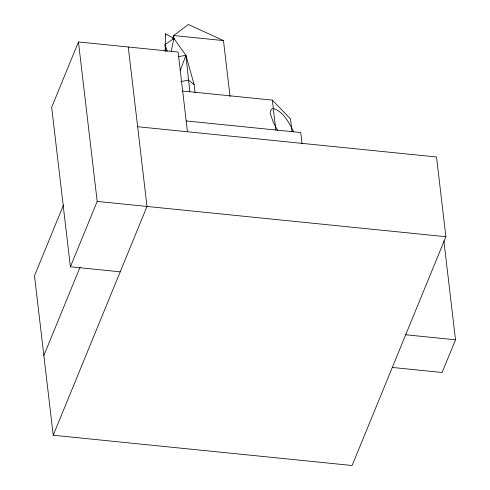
<?xml version="1.0" encoding="UTF-8"?>
<svg xmlns="http://www.w3.org/2000/svg" width="490" height="490" viewBox="0 0 490 490"><rect width="100%" height="100%" fill="white"/><g stroke="black" fill="none" stroke-linecap="round" stroke-linejoin="round"><path stroke-width="0.73" d="M165.142 51.407L165.54 33.792L173.889 38.465L185.888 55.309L194.132 84.574L195.075 92.604M171.126 51.658L173.889 38.465L165.001 44.676L165.945 51.425M180.173 70.768L185.888 55.309L178.55 56.65M187.456 131.767L178.084 52.038L78.455 41.956L51.664 107.322L70.395 266.781L120.209 271.828M63.522 204.949L34.49 275.784L53.22 435.243L352.108 465.5L445.894 236.713L436.523 156.984L137.641 126.726M70.395 266.781L97.192 201.415L78.455 41.956M172.517 38.318L173.656 35.537L188.356 24.5L223.471 40.578L230.055 96.591M43.855 355.513L80.146 266.977M53.22 435.243L147.006 206.462L128.27 46.997M443.891 240.896L455.51 339.809L442.115 372.492L392.3 367.451M180.994 81.628L188.46 80.084L194.132 84.574M223.471 40.578L173.656 35.537L174.103 39.323M182.709 91.042L272.318 100.113L290.521 118.978L292.016 131.681M186.188 120.938L300.738 132.533L302.073 143.925M97.192 201.415L445.894 236.713M405.696 334.768L455.51 339.809M277.665 130.432L273.396 122.525L270.143 113.208L270.615 110.575L271.803 108.982L273.647 108.517C283.692 111.904 288.861 122.739 293.547 131.504M165.001 44.676L167.249 51.107M165.54 33.792L165.828 35.249M272.318 100.113L275.827 130.015M189.832 91.765L185.888 55.309"/></g></svg>
